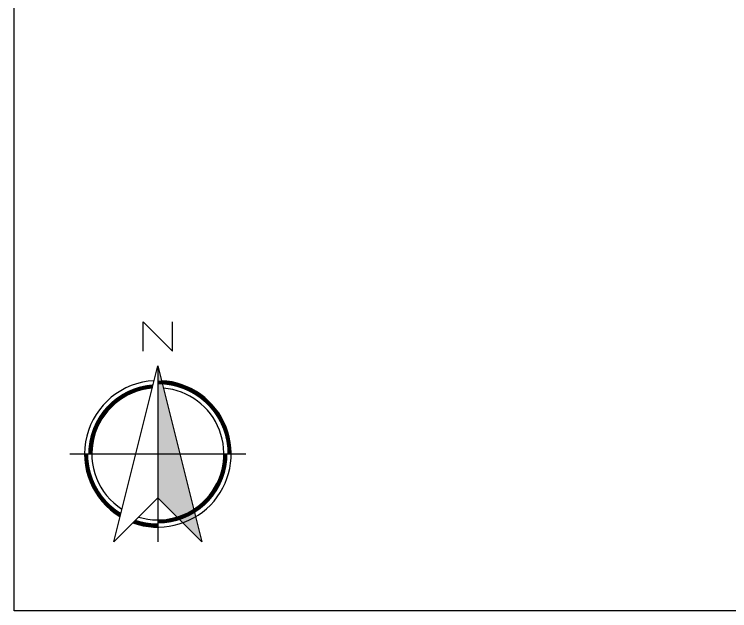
# Model space of a CAD drawing. Header units: metres. Extents: x 1097510 to 2158594, y 877039 to 1751652.
# Drawn here: x 1097509.9 to 1097634.4, y 877038.5 to 877142.4 of the extents above; entities that cross this region are included whole.
import ezdxf

# ---------------------------------------------------------------- set-up
doc = ezdxf.new("R2010")
doc.units = ezdxf.units.M
doc.header["$XCLIPFRAME"] = 0
doc.layers.add('Foto Dron', color=7, linetype='Continuous')
doc.layers.add('ROTULO', color=7, linetype='Continuous')
picture_1 = doc.add_image_def('image1.tif', size_in_pixel=(3465, 4096))

msp = doc.modelspace()

# ---------------------------------------------------------------- linework, layer by layer
at = {"color": 7}
msp.add_lwpolyline([(1097792.08, 877038.54), (1097509.87, 877038.54), (1097509.87, 877246.17), (1097792.08, 877246.17)], close=True, dxfattribs=at)
at = {"layer": 'ROTULO', "color": 7, "true_color": 0xf0f0f0}
for p, q in [((1097534.85, 877081.16), (1097534.85, 877050.53)), ((1097519.54, 877065.84), (1097550.16, 877065.84))]:
    msp.add_line(p, q, dxfattribs=at)
msp.add_lwpolyline([(1097532.3, 877083.71), (1097532.3, 877088.81), (1097537.4, 877083.71), (1097537.4, 877088.81)], dxfattribs=at)
msp.add_lwpolyline([(1097534.85, 877081.16), (1097542.51, 877050.53), (1097534.85, 877058.19), (1097527.19, 877050.53)], close=True, dxfattribs=at)
at = {"layer": 'ROTULO', "color": 7, "true_color": 0xf0f0f0, "const_width": 0.638}
for points in [[(1097533.96, 877077.61, 0.392385), (1097523.05, 877065.84, 1)], [(1097547.29, 877065.84, 0.414214), (1097534.85, 877078.29, 1)], [(1097528.37, 877055.22, -0.261393), (1097522.41, 877065.84, -1)], [(1097546.65, 877065.84, -0.414214), (1097534.85, 877054.04, -1)], [(1097534.85, 877053.4, -0.083997), (1097530.76, 877054.09, -1)]]:
    msp.add_lwpolyline(points, format="xyb", dxfattribs=at)
at = {"layer": 'ROTULO', "color": 7, "true_color": 0xf0f0f0}
for radius, start, end in [(12.76, 92.885, 239.0442), (12.76, 250.105, 87.1167), (11.49, 94.8321, 237.0971), (11.49, 253.1264, 85.1696)]:
    msp.add_arc((1097534.85, 877065.84), radius, start, end, dxfattribs=at)
msp.add_solid([(1097534.85, 877081.16), (1097542.51, 877050.53), (1097534.85, 877058.19)], dxfattribs=at)

# ---------------------------------------------------------------- pictures from other files: only their frames are drawn
at = {"layer": 'Foto Dron'}
image = msp.add_image(picture_1, insert=(1097491.04, 876888.86, 3067.92), size_in_units=(372.62, 440.48), dxfattribs=at)
image.set_boundary_path([(174.54, 772.88), (2798.82, 2703.62)])
image.dxf.flags = 15

doc.saveas('drawing.dxf')
